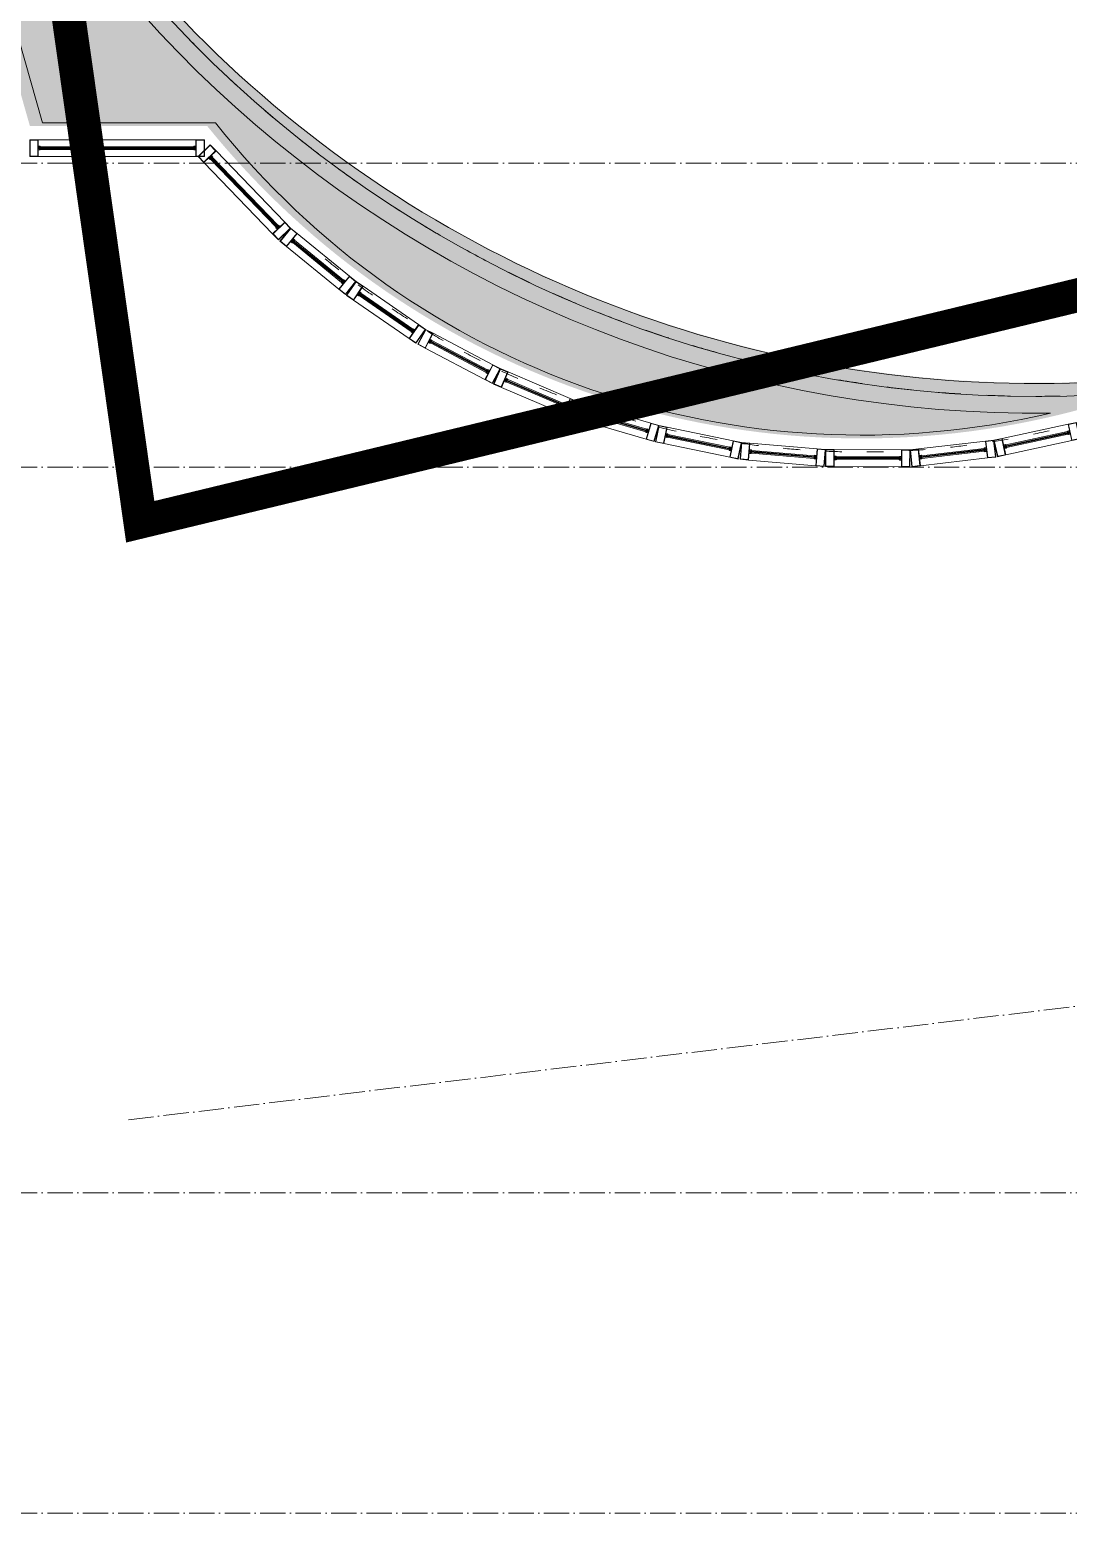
# Model space of a CAD drawing. Header units: millimetres. Extents: x -55734 to 116976, y -16290 to 119094.
# Drawn here: x 41001 to 47154, y 24950 to 33742 of the extents above; entities that cross this region are included whole.
import ezdxf
from ezdxf.xclip import XClip

# ---------------------------------------------------------------- set-up
doc = ezdxf.new("R2010")
doc.units = ezdxf.units.MM
doc.header["$XCLIPFRAME"] = 0
doc.linetypes.add('Grid Line', pattern=[4.2, 3, -0.6, 0, -0.6])
doc.linetypes.add('HIDDEN2', pattern=[4.7624999999999975, 3.174999999999999, -1.587499999999999])
for name, color, linetype, lineweight in [('@ color hatch', 7, 'Continuous', 13), ('A-FLOR-PATT', 8, 'Continuous', 9), ('CUA', 31, 'Continuous', 9), ('NET THAY 2', 55, 'Continuous', 5), ('NET-THAY', 2, 'Continuous', 9), ('TRUC', 225, 'Continuous', 5)]:
    doc.layers.add(name, color=color, linetype=linetype, lineweight=lineweight)
doc.layers.add('CGXD', color=5, linetype='HIDDEN2')

# ---------------------------------------------------------------- blocks, each defined once
blk = doc.blocks.new('A$C1F0A2BF7')
at = {"layer": '@ color hatch', "ltscale": 0.5}
h = blk.add_hatch(dxfattribs=at)
h.set_pattern_fill('CROSS', color=139, scale=300)
h.set_pattern_definition([(0, (742137.5415861408, 155410.9314822016), (75, 75), [37.5, -112.5]), (90, (742156.2915861408, 155392.1814822016), (-74.99999999999999, 75), [37.5, -112.5])])
edge = h.paths.add_edge_path()
edge.add_line((94051.76638000619, 76093.87788099762), (94038.00529055306, 76093.87793167173))
edge.add_line((94038.00529055306, 76093.87793167173), (96735.69080597148, 66597.11673669086))
edge.add_line((96735.69080597148, 66597.11673669086), (97786.21320807966, 66597.11673669086))
edge.add_arc((101660.5983358833, 69727.49493899217), 4980.976591792952, 218.9370929753434, 284.8108236153011)
edge.add_line((102933.8773815121, 64912.01071827748), (104142.7385549075, 65227.86154444376))
edge.add_arc((102692.5584896742, 72075.99835518433), 7000.000000015714, 188.0770856720446, 281.9564752419076, ccw=False)
edge.add_line((95761.99898500365, 71092.46139480063), (95375.28630718341, 73817.45835251332))
edge.add_arc((91910.00655485594, 73325.68987232255), 3499.999999999991, 8.077085672045065, 52.27071439056824)
edge = h.paths.add_edge_path()
edge.add_line((91885.63972593666, 76825.60505095885), (57579.7225371791, 76586.76314411564))
edge.add_arc((57583.20351273901, 76086.77526145331), 500.0000000000103, 90.39889363870016, 179.1704710148115)
edge.add_line((57083.25591503174, 76094.014014574), (94051.76638000619, 76093.87788099762))
edge.add_arc((91910.00655485582, 73325.68987232257), 3500.000000000063, 52.27071439056644, 90.39889363869638)
at = {"layer": 'CGXD', "ltscale": 200, "const_width": 200, "elevation": -3.977424561112374e-06}
blk.add_lwpolyline([(118267.2105483628, 69299.8113417508), (97389.2170030819, 64252.46243989574), (95665.13970612895, 76400.76485154765), (89158.62054502891, 76288.37961033436), (80095.1513761798, 76240.15018884973)], dxfattribs=at)
at = {"layer": 'NET-THAY', "lineweight": 9, "elevation": -7.047979255164167e-05}
blk.add_lwpolyline([(57084.32255047417, 76092.277436291), (57084.32255047417, 76082.01325003557, -0.4121759045981699), (57580.84157491426, 76582.00113269789), (91886.75876367177, 76820.8430395411, -0.3754859594212102), (95376.40534491846, 73812.69634109568), (95763.1180227462, 71087.69938333043, 0.4342728214908527), (104145.5253036705, 65223.58014064688)], format="xyb", dxfattribs=at)
blk = doc.blocks.new('*U154')
for p, q in [((985.1091282661282, 99.99999999976717, -2.446082159549099e-05), (50.00000000126602, 99.99999999894499, -2.446082159549099e-05)), ((985.1091282661282, 5.820766091346741e-11, -2.446082161722101e-05), (50.00000000126602, -5.598849384114146e-09, -2.446082159549099e-05)), ((972.1091282660118, 58.25000000052387, -2.446082159549099e-05), (63.00000000138425, 58.24999999889405, -2.446082154757012e-05)), ((972.1091282660118, 41.75000000064028, -2.446082159549099e-05), (63.00000000138425, 41.74999999901047, -2.446082154757012e-05))]:
    blk.add_line(p, q)
at = {"ltscale": 100}
for p, q in [((50.00000000138425, 60.99999999895226, -4.892164319098198e-05), (50.00000000138425, 38.99999999895226, -4.892164319098198e-05)), ((50.00000000126784, 60.99999999895226, -4.892164319098198e-05), (50.00000000126784, 38.99999999895226, -4.892164319098198e-05)), ((985.1091282660118, 61.00000000081491, -2.446082159549099e-05), (985.1091282660118, 39.00000000081491, -2.446082159549099e-05)), ((985.1091282661282, 61.00000000081491, -2.446082159549099e-05), (985.1091282661282, 39.00000000081491, -2.446082159549099e-05))]:
    blk.add_line(p, q, dxfattribs=at)
at = {"color": 1, "lineweight": 0, "ltscale": 10}
blk.add_line((56.55774388472673, 49.99999999976717, -2.446082159549099e-05), (978.5513843826693, 50.00000000162981, -2.446082164341186e-05), dxfattribs=at)
at = {"ltscale": 25, "elevation": -2.446082159549099e-05}
for points in [[(1.266016624867916e-09, -3.736204234883189e-09), (50.00000000126602, -3.736204234883189e-09), (50.00000000126602, 99.9999999962638), (1.266016624867916e-09, 99.9999999962638)], [(2.000000001266017, 1.999999996263796), (48.00000000126602, 1.999999996263796), (48.00000000126602, 97.9999999962638), (2.000000001266017, 97.9999999962638)]]:
    blk.add_lwpolyline(points, close=True, dxfattribs=at)
for points in [[(1035.109128266128, 99.99999999976717), (1035.109128266128, 0), (985.1091282661282, 0), (985.1091282661282, 99.99999999976717)], [(1033.109128266128, 97.99999999976717), (1033.109128266128, 2), (987.1091282661282, 2), (987.1091282661282, 97.99999999976717)], [(56.55774388472673, 47.49999999976717), (56.55774388472673, 52.49999999976717), (978.5513843826693, 52.50000000162981), (978.5513843826693, 47.50000000162981)]]:
    blk.add_lwpolyline(points, close=True)
for points, elevation in [([(50.00000000138425, 38.99999999976717), (50.00000000138425, 60.99999999976717), (62.50000000138425, 60.99999999976717, -0.4142135623730951), (63.00000000138425, 60.49999999976717), (63.00000000138425, 56.99999999976717, -0.4142135623730951), (62.50000000138425, 56.49999999976717, -0.4142135623730951), (62.00000000138425, 56.99999999976717), (62.00000000138425, 59.49999999976717, 0.4142135623730951), (61.50000000138425, 59.99999999976717), (51.50000000138425, 59.99999999976717, 0.4142135623730951), (51.00000000138425, 59.49999999976717), (51.00000000138425, 40.49999999976717, 0.4142135623730943), (51.50000000138425, 39.99999999976717), (61.50000000138425, 39.99999999976717, 0.4142135623730974), (62.00000000138425, 40.49999999976717), (62.00000000138425, 42.99999999976717, -0.4142135623730951), (62.50000000138425, 43.49999999976717, -0.4142135623730951), (63.00000000138425, 42.99999999976717), (63.00000000138425, 39.49999999976717, -0.4142135623730974), (62.50000000138425, 38.99999999976717), (50.00000000138425, 38.99999999976717)], -4.892164319098187e-05), ([(985.1091282660118, 39.00000000162981), (985.1091282660118, 61.00000000162981), (972.6091282660118, 61.00000000162981, 0.4142135623730951), (972.1091282660118, 60.50000000162981), (972.1091282660118, 57.00000000162981, 0.4142135623730951), (972.6091282660118, 56.50000000162981, 0.4142135623730951), (973.1091282660118, 57.00000000162981), (973.1091282660118, 59.50000000162981, -0.4142135623730951), (973.6091282660118, 60.00000000162981), (983.6091282660118, 60.00000000162981, -0.4142135623730951), (984.1091282660118, 59.50000000162981), (984.1091282660118, 40.50000000162981, -0.4142135623730943), (983.6091282660118, 40.00000000162981), (973.6091282660118, 40.00000000162981, -0.4142135623730974), (973.1091282660118, 40.50000000162981), (973.1091282660118, 43.00000000162981, 0.4142135623730951), (972.6091282660118, 43.50000000162981, 0.4142135623730951), (972.1091282660118, 43.00000000162981), (972.1091282660118, 39.50000000162981, 0.4142135623730974), (972.6091282660118, 39.00000000162981), (985.1091282660118, 39.00000000162981)], -2.446082159549088e-05)]:
    blk.add_lwpolyline(points, format="xyb", dxfattribs=dict(elevation=elevation))
for points, elevation in [([(50.00000000126784, 40.49999999802094), (50.00000000126784, 59.49999999802094)], -4.892164319098187e-05), ([(50.00000000138425, 40.49999999976717), (50.00000000138425, 59.49999999976717)], -4.892164319098187e-05), ([(985.1091282661282, 40.49999999988358), (985.1091282661282, 59.49999999988358)], -2.446082159549088e-05), ([(985.1091282660118, 40.50000000162981), (985.1091282660118, 59.50000000162981)], -2.446082159549088e-05)]:
    blk.add_lwpolyline(points, dxfattribs=dict(elevation=elevation))
for points in [[(56.58620753813193, 52.33073006733321, 0.1102261129281127), (56.55774388472673, 52.20318394817878), (56.55774388472673, 47.79681605135556, 0.1102261129279761), (56.58620753813193, 47.66926993231755, 0.5475868052481334), (60.19425021913958, 47.19871107453946, -0.3715347355079976), (60.58558232557152, 47.21708931925241, 0.207699257851977), (64.71627869304393, 47.37292371387593, -0.6266160379370466), (65.0459019259888, 47.28823614737485, -0.0880989887940883), (63.00000000138425, 41.92633093066979), (63.00000000138425, 44.06600918807089), (60.19695600260638, 44.06600918807089), (60.19695600260638, 42.91008901793975), (55.67814755182371, 46.46787602850236, -0.262770415069033), (55.43648003575981, 46.89596985897515), (55.43648003575981, 49.99999999976717), (55.43648003575981, 53.10403014055919, -0.262770415069033), (55.67814755182371, 53.53212397114839), (60.19695600260638, 57.08991098159458), (60.19695600260638, 55.93399081146345), (63.00000000138425, 55.93399081146345), (63.00000000138425, 58.07366906898096, -0.0880989887940883), (65.0459019259888, 52.71176385227591, -0.6266160379370582), (64.71627869304393, 52.6270762856584, 0.2076992578519962), (60.58558232557152, 52.78291068039834, -0.3715347355080128), (60.19425021913958, 52.80128892499488, 0.5475868052479469)], [(978.5229207292641, 52.33073006919585, -0.1102261129281127), (978.5513843826693, 52.20318395004142), (978.5513843826693, 47.79681605321821, -0.1102261129279761), (978.5229207292641, 47.66926993418019, -0.5475868052481334), (974.9148780482565, 47.19871107640211, 0.3715347355079976), (974.5235459418245, 47.21708932111505, -0.207699257851977), (970.3928495743521, 47.37292371573858, 0.6266160379370466), (970.0632263414072, 47.28823614923749, 0.0880989887940883), (972.1091282660118, 41.92633093253244), (972.1091282660118, 44.06600918993354), (974.9121722647897, 44.06600918993354), (974.9121722647897, 42.9100890198024), (979.4309807155723, 46.46787603036501, 0.262770415069033), (979.6726482316362, 46.89596986083779), (979.6726482316362, 50.00000000162981), (979.6726482316362, 53.10403014242183, 0.262770415069033), (979.4309807155723, 53.53212397301104), (974.9121722647897, 57.08991098345723), (974.9121722647897, 55.93399081332609), (972.1091282660118, 55.93399081332609), (972.1091282660118, 58.07366907084361, 0.0880989887940883), (970.0632263414072, 52.71176385413855, 0.6266160379370582), (970.3928495743521, 52.62707628752105, -0.2076992578519962), (974.5235459418245, 52.78291068226099, 0.3715347355080128), (974.9148780482565, 52.80128892685752, -0.5475868052479469)]]:
    blk.add_lwpolyline(points, format="xyb", close=True)
blk = doc.blocks.new('*U155')
for p, q in [((450.0000000013385, 99.99999999976717, -2.446082159549099e-05), (50.00000000126602, 99.99999999894499, -2.446082159549099e-05)), ((450.0000000013385, 5.820766091346741e-11, -2.446082161722101e-05), (50.00000000126602, -5.598849384114146e-09, -2.446082159549099e-05)), ((437.0000000012221, 58.25000000052387, -2.446082159549099e-05), (63.00000000138425, 58.24999999889405, -2.446082154757012e-05)), ((437.0000000012221, 41.75000000064028, -2.446082159549099e-05), (63.00000000138425, 41.74999999901047, -2.446082154757012e-05))]:
    blk.add_line(p, q)
at = {"ltscale": 100}
for p, q in [((50.00000000138425, 60.99999999895226, -4.892164319098198e-05), (50.00000000138425, 38.99999999895226, -4.892164319098198e-05)), ((50.00000000126784, 60.99999999895226, -4.892164319098198e-05), (50.00000000126784, 38.99999999895226, -4.892164319098198e-05)), ((450.0000000012221, 61.00000000081491, -2.446082159549099e-05), (450.0000000012221, 39.00000000081491, -2.446082159549099e-05)), ((450.0000000013385, 61.00000000081491, -2.446082159549099e-05), (450.0000000013385, 39.00000000081491, -2.446082159549099e-05))]:
    blk.add_line(p, q, dxfattribs=at)
at = {"color": 1, "lineweight": 0, "ltscale": 10}
blk.add_line((56.55774388472673, 49.99999999976717, -2.446082159549099e-05), (443.4422561178796, 50.00000000162981, -2.446082164341186e-05), dxfattribs=at)
at = {"ltscale": 25, "elevation": -2.446082159549099e-05}
for points in [[(1.266016624867916e-09, -3.736204234883189e-09), (50.00000000126602, -3.736204234883189e-09), (50.00000000126602, 99.9999999962638), (1.266016624867916e-09, 99.9999999962638)], [(2.000000001266017, 1.999999996263796), (48.00000000126602, 1.999999996263796), (48.00000000126602, 97.9999999962638), (2.000000001266017, 97.9999999962638)]]:
    blk.add_lwpolyline(points, close=True, dxfattribs=at)
for points in [[(500.0000000013385, 99.99999999976717), (500.0000000013385, 0), (450.0000000013385, 0), (450.0000000013385, 99.99999999976717)], [(498.0000000013385, 97.99999999976717), (498.0000000013385, 2), (452.0000000013385, 2), (452.0000000013385, 97.99999999976717)], [(56.55774388472673, 47.49999999976717), (56.55774388472673, 52.49999999976717), (443.4422561178796, 52.50000000162981), (443.4422561178796, 47.50000000162981)]]:
    blk.add_lwpolyline(points, close=True)
for points, elevation in [([(50.00000000138425, 38.99999999976717), (50.00000000138425, 60.99999999976717), (62.50000000138425, 60.99999999976717, -0.4142135623730951), (63.00000000138425, 60.49999999976717), (63.00000000138425, 56.99999999976717, -0.4142135623730951), (62.50000000138425, 56.49999999976717, -0.4142135623730951), (62.00000000138425, 56.99999999976717), (62.00000000138425, 59.49999999976717, 0.4142135623730951), (61.50000000138425, 59.99999999976717), (51.50000000138425, 59.99999999976717, 0.4142135623730951), (51.00000000138425, 59.49999999976717), (51.00000000138425, 40.49999999976717, 0.4142135623730943), (51.50000000138425, 39.99999999976717), (61.50000000138425, 39.99999999976717, 0.4142135623730974), (62.00000000138425, 40.49999999976717), (62.00000000138425, 42.99999999976717, -0.4142135623730951), (62.50000000138425, 43.49999999976717, -0.4142135623730951), (63.00000000138425, 42.99999999976717), (63.00000000138425, 39.49999999976717, -0.4142135623730974), (62.50000000138425, 38.99999999976717), (50.00000000138425, 38.99999999976717)], -4.892164319098187e-05), ([(450.0000000012221, 39.00000000162981), (450.0000000012221, 61.00000000162981), (437.5000000012221, 61.00000000162981, 0.4142135623730951), (437.0000000012221, 60.50000000162981), (437.0000000012221, 57.00000000162981, 0.4142135623730951), (437.5000000012221, 56.50000000162981, 0.4142135623730951), (438.0000000012221, 57.00000000162981), (438.0000000012221, 59.50000000162981, -0.4142135623730951), (438.5000000012221, 60.00000000162981), (448.5000000012221, 60.00000000162981, -0.4142135623730951), (449.0000000012221, 59.50000000162981), (449.0000000012221, 40.50000000162981, -0.4142135623730943), (448.5000000012221, 40.00000000162981), (438.5000000012221, 40.00000000162981, -0.4142135623730974), (438.0000000012221, 40.50000000162981), (438.0000000012221, 43.00000000162981, 0.4142135623730951), (437.5000000012221, 43.50000000162981, 0.4142135623730951), (437.0000000012221, 43.00000000162981), (437.0000000012221, 39.50000000162981, 0.4142135623730974), (437.5000000012221, 39.00000000162981), (450.0000000012221, 39.00000000162981)], -2.446082159549088e-05)]:
    blk.add_lwpolyline(points, format="xyb", dxfattribs=dict(elevation=elevation))
for points, elevation in [([(50.00000000126784, 40.49999999802094), (50.00000000126784, 59.49999999802094)], -4.892164319098187e-05), ([(50.00000000138425, 40.49999999976717), (50.00000000138425, 59.49999999976717)], -4.892164319098187e-05), ([(450.0000000013385, 40.49999999988358), (450.0000000013385, 59.49999999988358)], -2.446082159549088e-05), ([(450.0000000012221, 40.50000000162981), (450.0000000012221, 59.50000000162981)], -2.446082159549088e-05)]:
    blk.add_lwpolyline(points, dxfattribs=dict(elevation=elevation))
for points in [[(56.58620753813193, 52.33073006733321, 0.1102261129281127), (56.55774388472673, 52.20318394817878), (56.55774388472673, 47.79681605135556, 0.1102261129279761), (56.58620753813193, 47.66926993231755, 0.5475868052481334), (60.19425021913958, 47.19871107453946, -0.3715347355079976), (60.58558232557152, 47.21708931925241, 0.207699257851977), (64.71627869304393, 47.37292371387593, -0.6266160379370466), (65.0459019259888, 47.28823614737485, -0.0880989887940883), (63.00000000138425, 41.92633093066979), (63.00000000138425, 44.06600918807089), (60.19695600260638, 44.06600918807089), (60.19695600260638, 42.91008901793975), (55.67814755182371, 46.46787602850236, -0.262770415069033), (55.43648003575981, 46.89596985897515), (55.43648003575981, 49.99999999976717), (55.43648003575981, 53.10403014055919, -0.262770415069033), (55.67814755182371, 53.53212397114839), (60.19695600260638, 57.08991098159458), (60.19695600260638, 55.93399081146345), (63.00000000138425, 55.93399081146345), (63.00000000138425, 58.07366906898096, -0.0880989887940883), (65.0459019259888, 52.71176385227591, -0.6266160379370582), (64.71627869304393, 52.6270762856584, 0.2076992578519962), (60.58558232557152, 52.78291068039834, -0.3715347355080128), (60.19425021913958, 52.80128892499488, 0.5475868052479469)], [(443.4137924644744, 52.33073006919585, -0.1102261129281127), (443.4422561178796, 52.20318395004142), (443.4422561178796, 47.79681605321821, -0.1102261129279761), (443.4137924644744, 47.66926993418019, -0.5475868052481334), (439.8057497834668, 47.19871107640211, 0.3715347355079976), (439.4144176770348, 47.21708932111505, -0.207699257851977), (435.2837213095624, 47.37292371573858, 0.6266160379370466), (434.9540980766175, 47.28823614923749, 0.0880989887940883), (437.0000000012221, 41.92633093253244), (437.0000000012221, 44.06600918993354), (439.8030439999999, 44.06600918993354), (439.8030439999999, 42.9100890198024), (444.3218524507826, 46.46787603036501, 0.262770415069033), (444.5635199668465, 46.89596986083779), (444.5635199668465, 50.00000000162981), (444.5635199668465, 53.10403014242183, 0.262770415069033), (444.3218524507826, 53.53212397301104), (439.8030439999999, 57.08991098345723), (439.8030439999999, 55.93399081332609), (437.0000000012221, 55.93399081332609), (437.0000000012221, 58.07366907084361, 0.0880989887940883), (434.9540980766175, 52.71176385413855, 0.6266160379370582), (435.2837213095624, 52.62707628752105, -0.2076992578519962), (439.4144176770348, 52.78291068226099, 0.3715347355080128), (439.8057497834668, 52.80128892685752, -0.5475868052479469)]]:
    blk.add_lwpolyline(points, format="xyb", close=True)
blk = doc.blocks.new('*U157')
for p, q in [((635.8768993409385, 99.99999999976717, -2.446082159549099e-05), (50.00000000126602, 99.99999999894499, -2.446082159549099e-05)), ((635.8768993409385, 5.820766091346741e-11, -2.446082161722101e-05), (50.00000000126602, -5.598849384114146e-09, -2.446082159549099e-05)), ((622.8768993408221, 58.25000000052387, -2.446082159549099e-05), (63.00000000138425, 58.24999999889405, -2.446082154757012e-05)), ((622.8768993408221, 41.75000000064028, -2.446082159549099e-05), (63.00000000138425, 41.74999999901047, -2.446082154757012e-05))]:
    blk.add_line(p, q)
at = {"ltscale": 100}
for p, q in [((50.00000000138425, 60.99999999895226, -4.892164319098198e-05), (50.00000000138425, 38.99999999895226, -4.892164319098198e-05)), ((50.00000000126784, 60.99999999895226, -4.892164319098198e-05), (50.00000000126784, 38.99999999895226, -4.892164319098198e-05)), ((635.8768993408221, 61.00000000081491, -2.446082159549099e-05), (635.8768993408221, 39.00000000081491, -2.446082159549099e-05)), ((635.8768993409385, 61.00000000081491, -2.446082159549099e-05), (635.8768993409385, 39.00000000081491, -2.446082159549099e-05))]:
    blk.add_line(p, q, dxfattribs=at)
at = {"color": 1, "lineweight": 0, "ltscale": 10}
blk.add_line((56.55774388472673, 49.99999999976717, -2.446082159549099e-05), (629.3191554574796, 50.00000000162981, -2.446082164341186e-05), dxfattribs=at)
at = {"ltscale": 25, "elevation": -2.446082159549099e-05}
for points in [[(1.266016624867916e-09, -3.736204234883189e-09), (50.00000000126602, -3.736204234883189e-09), (50.00000000126602, 99.9999999962638), (1.266016624867916e-09, 99.9999999962638)], [(2.000000001266017, 1.999999996263796), (48.00000000126602, 1.999999996263796), (48.00000000126602, 97.9999999962638), (2.000000001266017, 97.9999999962638)]]:
    blk.add_lwpolyline(points, close=True, dxfattribs=at)
for points in [[(685.8768993409385, 99.99999999976717), (685.8768993409385, 0), (635.8768993409385, 0), (635.8768993409385, 99.99999999976717)], [(683.8768993409385, 97.99999999976717), (683.8768993409385, 2), (637.8768993409385, 2), (637.8768993409385, 97.99999999976717)], [(56.55774388472673, 47.49999999976717), (56.55774388472673, 52.49999999976717), (629.3191554574796, 52.50000000162981), (629.3191554574796, 47.50000000162981)]]:
    blk.add_lwpolyline(points, close=True)
for points, elevation in [([(50.00000000138425, 38.99999999976717), (50.00000000138425, 60.99999999976717), (62.50000000138425, 60.99999999976717, -0.4142135623730951), (63.00000000138425, 60.49999999976717), (63.00000000138425, 56.99999999976717, -0.4142135623730951), (62.50000000138425, 56.49999999976717, -0.4142135623730951), (62.00000000138425, 56.99999999976717), (62.00000000138425, 59.49999999976717, 0.4142135623730951), (61.50000000138425, 59.99999999976717), (51.50000000138425, 59.99999999976717, 0.4142135623730951), (51.00000000138425, 59.49999999976717), (51.00000000138425, 40.49999999976717, 0.4142135623730943), (51.50000000138425, 39.99999999976717), (61.50000000138425, 39.99999999976717, 0.4142135623730974), (62.00000000138425, 40.49999999976717), (62.00000000138425, 42.99999999976717, -0.4142135623730951), (62.50000000138425, 43.49999999976717, -0.4142135623730951), (63.00000000138425, 42.99999999976717), (63.00000000138425, 39.49999999976717, -0.4142135623730974), (62.50000000138425, 38.99999999976717), (50.00000000138425, 38.99999999976717)], -4.892164319098187e-05), ([(635.8768993408221, 39.00000000162981), (635.8768993408221, 61.00000000162981), (623.3768993408221, 61.00000000162981, 0.4142135623730951), (622.8768993408221, 60.50000000162981), (622.8768993408221, 57.00000000162981, 0.4142135623730951), (623.3768993408221, 56.50000000162981, 0.4142135623730951), (623.8768993408221, 57.00000000162981), (623.8768993408221, 59.50000000162981, -0.4142135623730951), (624.3768993408221, 60.00000000162981), (634.3768993408221, 60.00000000162981, -0.4142135623730951), (634.8768993408221, 59.50000000162981), (634.8768993408221, 40.50000000162981, -0.4142135623730943), (634.3768993408221, 40.00000000162981), (624.3768993408221, 40.00000000162981, -0.4142135623730974), (623.8768993408221, 40.50000000162981), (623.8768993408221, 43.00000000162981, 0.4142135623730951), (623.3768993408221, 43.50000000162981, 0.4142135623730951), (622.8768993408221, 43.00000000162981), (622.8768993408221, 39.50000000162981, 0.4142135623730974), (623.3768993408221, 39.00000000162981), (635.8768993408221, 39.00000000162981)], -2.446082159549088e-05)]:
    blk.add_lwpolyline(points, format="xyb", dxfattribs=dict(elevation=elevation))
for points, elevation in [([(50.00000000126784, 40.49999999802094), (50.00000000126784, 59.49999999802094)], -4.892164319098187e-05), ([(50.00000000138425, 40.49999999976717), (50.00000000138425, 59.49999999976717)], -4.892164319098187e-05), ([(635.8768993409385, 40.49999999988358), (635.8768993409385, 59.49999999988358)], -2.446082159549088e-05), ([(635.8768993408221, 40.50000000162981), (635.8768993408221, 59.50000000162981)], -2.446082159549088e-05)]:
    blk.add_lwpolyline(points, dxfattribs=dict(elevation=elevation))
for points in [[(56.58620753813193, 52.33073006733321, 0.1102261129281127), (56.55774388472673, 52.20318394817878), (56.55774388472673, 47.79681605135556, 0.1102261129279761), (56.58620753813193, 47.66926993231755, 0.5475868052481334), (60.19425021913958, 47.19871107453946, -0.3715347355079976), (60.58558232557152, 47.21708931925241, 0.207699257851977), (64.71627869304393, 47.37292371387593, -0.6266160379370466), (65.0459019259888, 47.28823614737485, -0.0880989887940883), (63.00000000138425, 41.92633093066979), (63.00000000138425, 44.06600918807089), (60.19695600260638, 44.06600918807089), (60.19695600260638, 42.91008901793975), (55.67814755182371, 46.46787602850236, -0.262770415069033), (55.43648003575981, 46.89596985897515), (55.43648003575981, 49.99999999976717), (55.43648003575981, 53.10403014055919, -0.262770415069033), (55.67814755182371, 53.53212397114839), (60.19695600260638, 57.08991098159458), (60.19695600260638, 55.93399081146345), (63.00000000138425, 55.93399081146345), (63.00000000138425, 58.07366906898096, -0.0880989887940883), (65.0459019259888, 52.71176385227591, -0.6266160379370582), (64.71627869304393, 52.6270762856584, 0.2076992578519962), (60.58558232557152, 52.78291068039834, -0.3715347355080128), (60.19425021913958, 52.80128892499488, 0.5475868052479469)], [(629.2906918040744, 52.33073006919585, -0.1102261129281127), (629.3191554574796, 52.20318395004142), (629.3191554574796, 47.79681605321821, -0.1102261129279761), (629.2906918040744, 47.66926993418019, -0.5475868052481334), (625.6826491230668, 47.19871107640211, 0.3715347355079976), (625.2913170166348, 47.21708932111505, -0.207699257851977), (621.1606206491624, 47.37292371573858, 0.6266160379370466), (620.8309974162175, 47.28823614923749, 0.0880989887940883), (622.8768993408221, 41.92633093253244), (622.8768993408221, 44.06600918993354), (625.6799433396, 44.06600918993354), (625.6799433396, 42.9100890198024), (630.1987517903826, 46.46787603036501, 0.262770415069033), (630.4404193064465, 46.89596986083779), (630.4404193064465, 50.00000000162981), (630.4404193064465, 53.10403014242183, 0.262770415069033), (630.1987517903826, 53.53212397301104), (625.6799433396, 57.08991098345723), (625.6799433396, 55.93399081332609), (622.8768993408221, 55.93399081332609), (622.8768993408221, 58.07366907084361, 0.0880989887940883), (620.8309974162175, 52.71176385413855, 0.6266160379370582), (621.1606206491624, 52.62707628752105, -0.2076992578519962), (625.2913170166348, 52.78291068226099, 0.3715347355080128), (625.6826491230668, 52.80128892685752, -0.5475868052479469)]]:
    blk.add_lwpolyline(points, format="xyb", close=True)

msp = doc.modelspace()

# ---------------------------------------------------------------- hatches: boundary and pattern name
at = {"layer": 'A-FLOR-PATT', "lineweight": 5}
h = msp.add_hatch(dxfattribs=at)
h.set_pattern_fill('FP_17', color=256, style=0, pattern_type=2)
h.set_pattern_definition([(23.063, (-2328677.056, 1509274.519), (47.44576498576169, 117.8051654339311), [23.812, -155.793]), (338.063, (-2328677.056, 1509274.519), (47.445533159493, 117.8045898223471), [23.813, -103.188]), (68.063, (-2328677.056, 1509274.519), (-117.8045898223471, 47.44553315949299), [23.813, -103.188])])
h.paths.add_polyline_path([(45855.89869551436, 31339.93553765789), (46096.16301432717, 31342.30110887358), (46381.75509278259, 31361.46075092242), (46574.8878138598, 31382.46101836039), (46812.18820070848, 31420.15803711758), (47047.34591259072, 31469.48743366739), (46754.82768130326, 31471.91066706054), (46462.65754897427, 31486.38137783846), (46171.33148492398, 31512.87500143594), (45881.34402558405, 31551.34656400733), (45593.18743512795, 31601.73075858993), (45307.35086971046, 31663.94205644523), (45024.31954719654, 31737.87485141213), (44744.57392342593, 31823.40363999717), (44468.58887665002, 31920.38323400183), (44196.83290141897, 32028.64900708611), (43929.76731326872, 32148.01717420347), (43625.69604960185, 32301.4612215041), (43380.12399580093, 32438.21491849559), (43151.7344505428, 32576.89021904308), (42878.67918660332, 32760.15850926363), (42669.01238203218, 32912.5925117665), (42444.56401575766, 33089.93651796372), (42223.94478204719, 33279.42707520502), (42011.9851915155, 33477.07063303738), (41807.77754094733, 33683.73694801017), (41611.79747413201, 33899.05980947972), (41424.08568823913, 34123.17755395161), (41245.65222093747, 34354.98412294976), (41076.18294546655, 34595.083118894), (40918.1720845078, 34839.65168731826), (40743.68880427843, 35140.27965221279), (40613.74280622083, 35386.80220081398), (40495.04211575013, 35634.77317052464), (40387.79706930257, 35882.4454533608), (40281.4914409939, 36159.05091375027), (40187.4267073267, 36437.77707207724), (40104.95875892053, 36720.279645343), (40029.32949302373, 37029.97992598284), (39975.43114909463, 37294.60586502618), (39928.32754656747, 37585.4118111258), (39541.2051428588, 40310.40876889112), (39503.99920764664, 40516.69512806265), (39469.26973261154, 40667.08925664089), (39415.46520793221, 40852.76714425308), (39358.23696703558, 41017.48877692423), (39287.47511984067, 41190.32731917933), (39228.04046049624, 41316.60975918994), (39184.9635569903, 41401.75489376272), (39143.27883151771, 41478.10887153917), (39075.83888168867, 41594.35738252813), (38974.04517937403, 41750.94087878275), (38863.90832102878, 41901.59204722515), (38734.81850531018, 42057.90980890679), (38614.08888230564, 42189.19244377591), (38486.78003741192, 42313.92235400705), (41076.18294546655, 33189.93651796378), (42101.72050332651, 33189.93651796378), (42279.12753437233, 32979.61475270306), (42418.1612975848, 32828.47355202277), (42589.33685058365, 32659.85721569305), (42768.60296486355, 32499.86909396929), (42955.52522482537, 32348.89688608847), (43151.7344505428, 32205.93841325286), (43361.88108732866, 32068.75159778597), (43578.44089233642, 31942.7109566594), (43808.19812088071, 31824.68307839152), (44028.62044510997, 31725.07045224685), (44244.49633164972, 31639.70608394868), (44471.11277475204, 31562.65686701816), (44708.7266355407, 31495.0071969555), (44936.93428040561, 31441.83091805042), (45138.47935175676, 31403.67919624724), (45376.47597165342, 31370.66181083578), (45615.80907822251, 31349.39674742883), (45797.1366757053, 31342.25117213746)], flags=0)

# ---------------------------------------------------------------- linework, layer by layer
at = {"layer": 'NET-THAY'}
for p, q in [((38486.7765932447, 42313.93366935423), (41076.18294546645, 33189.93651796379)), ((41076.18294546645, 33189.93651796379), (42101.72050332645, 33189.93651796379))]:
    msp.add_line(p, q, dxfattribs=at)
for centre, radius, start, end in [((46959.88899768677, 38568.94877156199), 7100.000000015712, 188.0770856724777, 270.7057801182433), ((46959.88899768677, 38568.94877156199), 7000.000000015711, 188.0770856724781, 277.3227363334857), ((46959.88899768677, 38568.94877156199), 7000.000000015716, 224.2238603006783, 225.3898363882901), ((46959.88899768677, 38568.94877156199), 7000.000000015716, 226.6336453140944, 227.8019738094086), ((46959.88899768677, 38568.94877156199), 7000.00000001572, 229.043430332685, 230.2138420171601), ((45927.99109474146, 36220.37969527363), 4880.976591792998, 218.3795631890352, 283.2576347663044), ((46959.88899768677, 38568.94877156199), 7000.000000015712, 231.4532153563603, 232.6254846708803), ((46959.88899768677, 38568.94877156199), 7000.000000015715, 233.8630003852714, 235.0369364690036), ((46959.88899768677, 38568.94877156199), 7000.000000015718, 236.2727854194119, 237.448225343656), ((46959.88899768677, 38568.94877156199), 7000.000000015722, 238.6825704589343, 239.8593740257522), ((45927.99109474146, 36220.37969527363), 4980.976591793004, 230.3673742682251, 231.5778604141948), ((46959.88899768677, 38568.94877156199), 7000.000000015715, 241.0923555038068, 242.2704012099655), ((46959.88899768677, 38568.94877156199), 7000.000000015716, 243.5021405541509, 244.6813224051706), ((45927.99109474146, 36220.37969527363), 4980.976591793003, 233.2247047579293, 234.4505467414239), ((46959.88899768677, 38568.94877156199), 7000.000000015714, 245.9119256100202, 247.0921505899018), ((45927.99109474146, 36220.37969527363), 4980.976591793004, 236.0820354090698, 237.3143934534031), ((46959.88899768677, 38568.94877156199), 7000.000000015721, 248.3217106714564, 249.5028967068446), ((45927.99109474146, 36220.37969527363), 4980.976591793004, 238.9393662251539, 240.1729365487207), ((46959.88899768677, 38568.94877156199), 7000.00000001571, 250.7314957385168, 251.9135700479476), ((45927.99109474146, 36220.37969527363), 4980.976591793008, 241.7966972098351, 243.0280480122023), ((46959.88899768677, 38568.94877156199), 7000.000000015718, 253.1412808112122, 254.3241785507794), ((46959.88899768677, 38568.94877156199), 7000.000000015717, 255.5510658897596, 256.734729040465), ((45927.99109474146, 36220.37969527363), 4980.976591793004, 244.6540283666837, 245.8808116215192), ((46959.88899768677, 38568.94877156199), 7000.000000015722, 257.9608509740771, 259.1452274174964), ((46959.88899768677, 38568.94877156199), 7000.000000015719, 260.3706360643176, 261.5556788069502), ((45927.99109474146, 36220.37969527363), 4980.976591792995, 247.5113596995776, 248.7318982916587), ((46959.88899768677, 38568.94877156199), 7000.000000015716, 262.7804211604234, 263.9660876848123), ((46959.88899768677, 38568.94877156199), 7000.000000015718, 265.1902062626101, 266.3764579742518), ((46959.88899768677, 38568.94877156199), 7000.000000015725, 267.599991370848, 268.7867931318354), ((46959.88899768677, 38568.94877156199), 7000.000000015722, 270.0097764852138, 271.1970962119287), ((45927.99109474146, 36220.37969527363), 4980.976591793004, 250.3686912121952, 251.581745582427), ((45927.99109474146, 36220.37969527363), 4980.976591793, 253.2260229085205, 254.4306510425345), ((45927.99109474146, 36220.37969527363), 4980.976591793001, 256.0833547925956, 257.2788240648259), ((45927.99109474146, 36220.37969527363), 4980.976591793006, 258.9406868683038, 260.1264162834794), ((45927.99109474146, 36220.37969527363), 4980.976591792992, 278.9420171268133, 280.0501133879117), ((45927.99109474146, 36220.37969527363), 4980.976591793006, 281.799350893443, 282.8955469955212), ((45927.99109474146, 36220.37969527363), 4980.976591793006, 261.7980191399969, 262.9735402103943), ((45927.99109474146, 36220.37969527363), 4980.976591793004, 264.6553516117086, 265.8202810863753), ((45927.99109474146, 36220.37969527363), 4980.976591793003, 267.5126842878693, 268.6667046756617), ((45927.99109474146, 36220.37969527363), 4980.976591793003, 270.3700171729402, 271.512862529248), ((45927.99109474146, 36220.37969527363), 4980.976591793002, 273.2273502713255, 274.358795627313), ((45927.99109474146, 36220.37969527363), 4980.976591793, 276.0846835877493, 277.2045369613959)]:
    msp.add_arc(centre, radius, start, end, dxfattribs=at)
at = {"layer": 'TRUC', "linetype": 'Grid Line', "ltscale": 50}
for p, q in [((41585.19059451253, 27281.66901028134), (106103.1561622593, 35009.97622093795)), ((48819.12251325858, 32949.93651796366), (-19344.89889730067, 32949.93651796375)), ((48819.12251325858, 31149.93651796365), (-21659.52451025684, 31149.93651796374)), ((48819.12251325855, 26849.93651796517), (-19144.89889730067, 26849.93651796526)), ((48819.12251325855, 24949.93651796489), (-21659.52451025686, 24949.93651796499))]:
    msp.add_line(p, q, dxfattribs=at)

# ---------------------------------------------------------------- next in the draw order: block references
at = {"layer": 'NET THAY 2'}
ref = msp.add_blockref('A$C1F0A2BF7', (-55733.66907395174, -33426.80598015153, 4.978024789251535e-07), dxfattribs=at)
XClip(ref).set_block_clipping_path([(-27462.618629115583, 51738.674998801594), (137958.51740970556, 152520.38063209807)])

# ---------------------------------------------------------------- next in the draw order: block references
at = {"layer": 'CUA', "extrusion": (1.236452346048269e-08, -1.172727080901146e-08, 1)}
msp.add_blockref('*U154', (41000.61392930176, 32989.93651796755, 0.0001433592278193925), dxfattribs=at)
at = {"layer": 'CUA', "extrusion": (-1.781437311369341e-09, -1.719011729818429e-09, 1), "rotation": 133.9783182971684}
msp.add_blockref('*U157', (42546.5725397022, 32565.75664081472, 0.0004382418310889455), dxfattribs=at)
at = {"layer": 'CUA', "extrusion": (-1.564254050397194e-09, -1.91875727683523e-09, 1), "rotation": 140.8115895298847}
msp.add_blockref('*U155', (42934.10869813468, 32249.82037207138, 0.0003832674573818194), dxfattribs=at)
at = {"layer": 'CUA', "extrusion": (-1.404789690853795e-09, -2.038402841948342e-09, 1), "rotation": 145.4268659679716}
msp.add_blockref('*U155', (43345.80996800388, 31966.09151490639, 0.0003312809958467596), dxfattribs=at)
at = {"layer": 'CUA', "extrusion": (-1.152280582491258e-09, -2.191065877787745e-09, 1), "rotation": 152.2601371974746}
msp.add_blockref('*U155', (43788.34496980975, 31733.36254770046, 0.000285359705572551), dxfattribs=at)
at = {"layer": 'CUA', "extrusion": (-9.722408369682929e-10, -2.276679155375955e-09, 1), "rotation": 156.8754136385561}
msp.add_blockref('*U155', (44248.17149765942, 31536.99665380393, 0.0002446052606161396), dxfattribs=at)
at = {"layer": 'CUA', "extrusion": (-6.944540547551351e-10, -2.376184712396393e-09, 1), "rotation": 163.7086848654087}
msp.add_blockref('*U155', (44728.09540979451, 31396.73604436043, 0.0002130042664292549), dxfattribs=at)
at = {"layer": 'CUA', "extrusion": (-5.010033008644945e-10, -2.424358866610935e-09, 1), "rotation": 168.3239613092656}
msp.add_blockref('*U155', (45217.74917549281, 31295.5471628672, 0.0001885434448246084), dxfattribs=at)
at = {"layer": 'CUA', "extrusion": (5.249511232548711e-10, -2.419286369941687e-09, 1), "rotation": 192.2425937745993}
msp.add_blockref('*U155', (47201.270140368, 31414.8954745669, 2.470838013039378e-05), dxfattribs=at)
at = {"layer": 'CUA', "extrusion": (2.847847730560901e-10, -2.459149823542186e-09, 1), "rotation": 186.6057802049881}
msp.add_blockref('*U155', (46712.640877854, 31308.86979929559, 7.59316487950775e-05), dxfattribs=at)
at = {"layer": 'CUA', "extrusion": (-2.089929006442663e-10, -2.466747289260185e-09, 1), "rotation": 175.1572325345931}
msp.add_blockref('*U155', (45715.96423636391, 31253.33634527582, 0.000164082623219962), dxfattribs=at)
at = {"layer": 'CUA', "extrusion": (-9.829184530477235e-12, -2.475565310938825e-09, 1), "rotation": 179.7725089788819}
msp.add_blockref('*U155', (46215.96029521676, 31251.3511168271, 0.0001396218016153155), dxfattribs=at)

doc.saveas('drawing.dxf')
